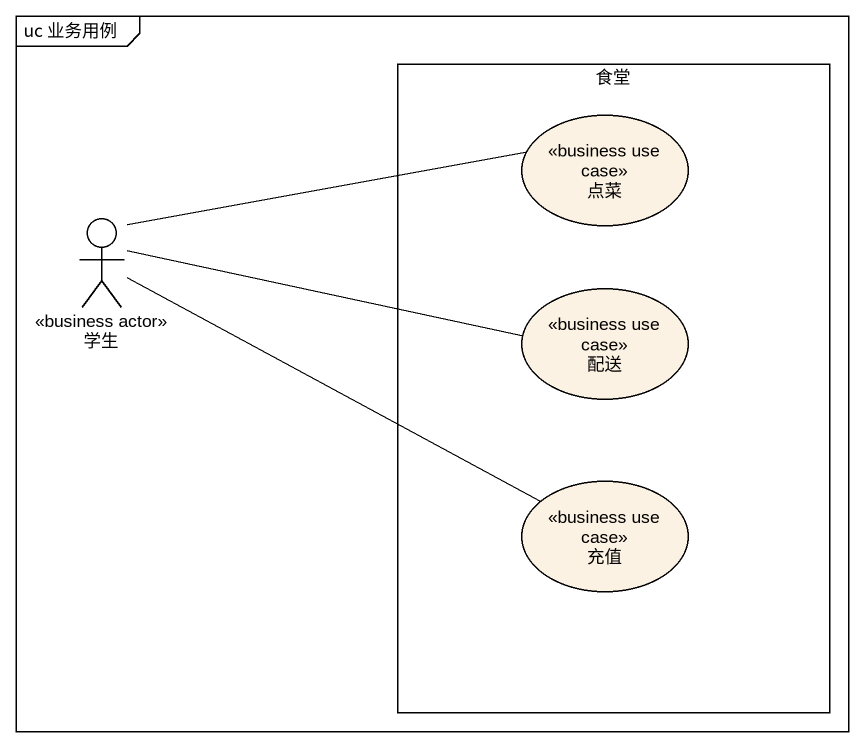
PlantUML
@startuml
mainframe uc 业务用例
rectangle 食堂 {
  usecase 点菜 <<business use case>>
  usecase 配送 <<business use case>>
  usecase 充值 <<business use case>>
}
actor 学生 <<business actor>>
学生 -right- 点菜
学生 -right- 配送
学生 -right- 充值
@enduml
